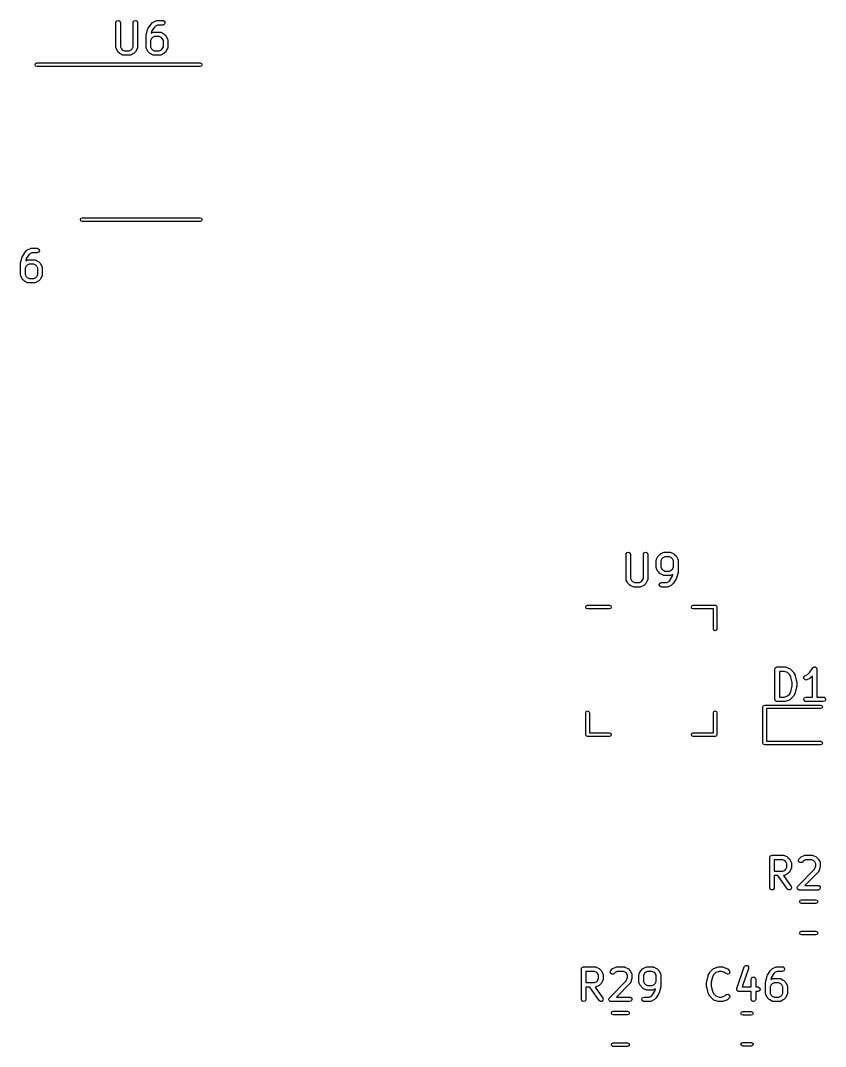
# Model space of a CAD drawing. Extents: x 0.04 to 5.31, y -2.52 to 1.87.
# Drawn here: x 3.236 to 4.285, y -1.465 to -0.129 of the extents above; entities that cross this region are included whole.
import ezdxf

# ---------------------------------------------------------------- set-up
doc = ezdxf.new("R2010")
doc.units = 0
doc.header["$MEASUREMENT"] = 0
doc.layers.add('BLACK', color=7, linetype='CONTINUOUS')

msp = doc.modelspace()

# ---------------------------------------------------------------- linework, layer by layer
at = {"layer": 'BLACK', "linetype": 'CONTINUOUS'}
for p, q in [((3.36059, -0.132298), (3.36077, -0.131289)), ((3.36059, -0.164169), (3.36059, -0.132298)), ((3.36077, -0.131289), (3.36207, -0.129741)), ((3.36207, -0.129741), (3.36406, -0.129391)), ((3.36406, -0.129391), (3.36581, -0.1304)), ((3.36581, -0.1304), (3.3665, -0.132298)), ((3.3665, -0.132298), (3.3665, -0.163472)), ((3.38309, -0.132298), (3.38327, -0.131289)), ((3.38309, -0.163472), (3.38309, -0.132298)), ((3.38327, -0.131289), (3.38457, -0.129741)), ((3.38457, -0.129741), (3.38656, -0.129391)), ((3.38656, -0.129391), (3.38831, -0.1304)), ((3.38831, -0.1304), (3.389, -0.132298)), ((3.389, -0.132298), (3.389, -0.164169)), ((3.40645, -0.13396), (3.40833, -0.132085)), ((3.40833, -0.132085), (3.40905, -0.131579)), ((3.40905, -0.131579), (3.4091, -0.131532)), ((3.4091, -0.131532), (3.41285, -0.129657)), ((3.41285, -0.129657), (3.41383, -0.129365)), ((3.41383, -0.129365), (3.414, -0.129406)), ((3.414, -0.129406), (3.41417, -0.129346)), ((3.41417, -0.129346), (3.42166, -0.129346)), ((3.42166, -0.129346), (3.42267, -0.129524)), ((3.42267, -0.129524), (3.42422, -0.130822)), ((3.42457, -0.132811), (3.42356, -0.13456)), ((3.42422, -0.130822), (3.42457, -0.132811)), ((3.40005, -0.148455), (3.40193, -0.140956)), ((3.40193, -0.140956), (3.40233, -0.140051)), ((3.40233, -0.140051), (3.40234, -0.140034)), ((3.40234, -0.140034), (3.40608, -0.13441)), ((3.40608, -0.13441), (3.4064, -0.134085)), ((3.4064, -0.134085), (3.40645, -0.13396)), ((3.40753, -0.142885), (3.4068, -0.145802)), ((3.4068, -0.145802), (3.4091, -0.144656)), ((3.41084, -0.137929), (3.40753, -0.142885)), ((3.4091, -0.144656), (3.41008, -0.144363)), ((3.41008, -0.144363), (3.41025, -0.144404)), ((3.41025, -0.144404), (3.41042, -0.144344)), ((3.41042, -0.144344), (3.41792, -0.144344)), ((3.41217, -0.1366), (3.41084, -0.137929)), ((3.41486, -0.135251), (3.41217, -0.1366)), ((3.42166, -0.135251), (3.41486, -0.135251)), ((3.41792, -0.144344), (3.41893, -0.144522)), ((3.41893, -0.144522), (3.41906, -0.144635)), ((3.41906, -0.144635), (3.41924, -0.144656)), ((3.41924, -0.144656), (3.42299, -0.14653)), ((3.42356, -0.13456), (3.42166, -0.135251)), ((3.42299, -0.14653), (3.42369, -0.147056)), ((3.39996, -0.149171), (3.40007, -0.148591)), ((3.39996, -0.164169), (3.39996, -0.149171)), ((3.40007, -0.148591), (3.40005, -0.148455)), ((3.40722, -0.152795), (3.40587, -0.155493)), ((3.40587, -0.155493), (3.40587, -0.163472)), ((3.40842, -0.151598), (3.40722, -0.152795)), ((3.41111, -0.150249), (3.40842, -0.151598)), ((3.41722, -0.150249), (3.41111, -0.150249)), ((3.41992, -0.151598), (3.41722, -0.150249)), ((3.42111, -0.152795), (3.41992, -0.151598)), ((3.42246, -0.155493), (3.42111, -0.152795)), ((3.42246, -0.163472), (3.42246, -0.155493)), ((3.42369, -0.147056), (3.42375, -0.147083)), ((3.42375, -0.147083), (3.42563, -0.148958)), ((3.42563, -0.148958), (3.42613, -0.149681)), ((3.42613, -0.149681), (3.42618, -0.149726)), ((3.42618, -0.149726), (3.42806, -0.153475)), ((3.42806, -0.153475), (3.42835, -0.154458)), ((3.42835, -0.154458), (3.42831, -0.15463)), ((3.42831, -0.15463), (3.42837, -0.154796)), ((3.42837, -0.154796), (3.42837, -0.164169)), ((3.36065, -0.164335), (3.36059, -0.164169)), ((3.36061, -0.164507), (3.36065, -0.164335)), ((3.36091, -0.16549), (3.36061, -0.164507)), ((3.36278, -0.169239), (3.36091, -0.16549)), ((3.36283, -0.169284), (3.36278, -0.169239)), ((3.36333, -0.170007), (3.36283, -0.169284)), ((3.36521, -0.171882), (3.36333, -0.170007)), ((3.36527, -0.171909), (3.36521, -0.171882)), ((3.36598, -0.172435), (3.36527, -0.171909)), ((3.36973, -0.17431), (3.36598, -0.172435)), ((3.3665, -0.163472), (3.36785, -0.16617)), ((3.36785, -0.16617), (3.36905, -0.167367)), ((3.36905, -0.167367), (3.37174, -0.168716)), ((3.37174, -0.168716), (3.37785, -0.168716)), ((3.37785, -0.168716), (3.38055, -0.167367)), ((3.38362, -0.172435), (3.37987, -0.17431)), ((3.38055, -0.167367), (3.38174, -0.16617)), ((3.38174, -0.16617), (3.38309, -0.163472)), ((3.38366, -0.172388), (3.38362, -0.172435)), ((3.38438, -0.171882), (3.38366, -0.172388)), ((3.38626, -0.170007), (3.38438, -0.171882)), ((3.38628, -0.169949), (3.38626, -0.170007)), ((3.38681, -0.169239), (3.38628, -0.169949)), ((3.38869, -0.16549), (3.38681, -0.169239)), ((3.38871, -0.165315), (3.38869, -0.16549)), ((3.38882, -0.165179), (3.38871, -0.165315)), ((3.389, -0.164169), (3.38882, -0.165179)), ((3.40002, -0.164335), (3.39996, -0.164169)), ((3.39998, -0.164507), (3.40002, -0.164335)), ((3.40028, -0.16549), (3.39998, -0.164507)), ((3.40215, -0.169239), (3.40028, -0.16549)), ((3.4022, -0.169284), (3.40215, -0.169239)), ((3.4027, -0.170007), (3.4022, -0.169284)), ((3.40458, -0.171882), (3.4027, -0.170007)), ((3.40464, -0.171909), (3.40458, -0.171882)), ((3.40535, -0.172435), (3.40464, -0.171909)), ((3.4091, -0.17431), (3.40535, -0.172435)), ((3.40587, -0.163472), (3.40722, -0.16617)), ((3.40722, -0.16617), (3.40842, -0.167367)), ((3.40842, -0.167367), (3.41111, -0.168716)), ((3.41111, -0.168716), (3.41722, -0.168716)), ((3.41722, -0.168716), (3.41992, -0.167367)), ((3.42299, -0.172435), (3.41924, -0.17431)), ((3.41992, -0.167367), (3.42111, -0.16617)), ((3.42111, -0.16617), (3.42246, -0.163472)), ((3.42303, -0.172388), (3.42299, -0.172435)), ((3.42375, -0.171882), (3.42303, -0.172388)), ((3.42563, -0.170007), (3.42375, -0.171882)), ((3.42565, -0.169949), (3.42563, -0.170007)), ((3.42618, -0.169239), (3.42565, -0.169949)), ((3.42806, -0.16549), (3.42618, -0.169239)), ((3.42808, -0.165315), (3.42806, -0.16549)), ((3.42819, -0.165179), (3.42808, -0.165315)), ((3.42837, -0.164169), (3.42819, -0.165179)), ((3.25535, -0.186929), (3.25605, -0.185259)), ((3.25605, -0.188599), (3.25535, -0.186929)), ((3.25605, -0.185259), (3.25772, -0.184567)), ((3.25772, -0.184567), (3.47031, -0.184567)), ((3.3699, -0.17433), (3.36973, -0.17431)), ((3.37004, -0.174443), (3.3699, -0.17433)), ((3.37105, -0.174621), (3.37004, -0.174443)), ((3.37855, -0.174621), (3.37105, -0.174621)), ((3.37871, -0.174561), (3.37855, -0.174621)), ((3.37888, -0.174602), (3.37871, -0.174561)), ((3.37987, -0.17431), (3.37888, -0.174602)), ((3.40927, -0.17433), (3.4091, -0.17431)), ((3.40941, -0.174443), (3.40927, -0.17433)), ((3.41042, -0.174621), (3.40941, -0.174443)), ((3.41792, -0.174621), (3.41042, -0.174621)), ((3.41808, -0.174561), (3.41792, -0.174621)), ((3.41825, -0.174602), (3.41808, -0.174561)), ((3.41924, -0.17431), (3.41825, -0.174602)), ((3.47031, -0.184567), (3.47199, -0.185259)), ((3.47199, -0.185259), (3.47268, -0.186929)), ((3.47268, -0.186929), (3.47199, -0.188599)), ((3.25772, -0.189291), (3.25605, -0.188599)), ((3.47031, -0.189291), (3.25772, -0.189291)), ((3.47199, -0.188599), (3.47031, -0.189291)), ((3.31441, -0.388504), (3.3151, -0.386834)), ((3.3151, -0.386834), (3.31677, -0.386142)), ((3.31677, -0.386142), (3.47031, -0.386142)), ((3.47031, -0.386142), (3.47199, -0.386834)), ((3.47199, -0.386834), (3.47268, -0.388504)), ((3.3151, -0.390174), (3.31441, -0.388504)), ((3.31677, -0.390866), (3.3151, -0.390174)), ((3.47031, -0.390866), (3.31677, -0.390866)), ((3.47199, -0.390174), (3.47031, -0.390866)), ((3.47268, -0.388504), (3.47199, -0.390174)), ((3.24557, -0.428068), (3.24932, -0.426193)), ((3.24932, -0.426193), (3.2503, -0.4259)), ((3.2503, -0.4259), (3.25047, -0.425941)), ((3.25047, -0.425941), (3.25064, -0.425881)), ((3.25064, -0.425881), (3.25814, -0.425881)), ((3.25814, -0.425881), (3.25915, -0.426059)), ((3.25915, -0.426059), (3.26069, -0.427357)), ((3.26069, -0.427357), (3.26104, -0.429347)), ((3.23652, -0.444991), (3.2384, -0.437492)), ((3.2384, -0.437492), (3.2388, -0.436586)), ((3.2388, -0.436586), (3.23881, -0.43657)), ((3.23881, -0.43657), (3.24256, -0.430946)), ((3.24256, -0.430946), (3.24287, -0.43062)), ((3.24287, -0.43062), (3.24293, -0.430496)), ((3.24293, -0.430496), (3.2448, -0.428621)), ((3.244, -0.43942), (3.24327, -0.442337)), ((3.24731, -0.434465), (3.244, -0.43942)), ((3.2448, -0.428621), (3.24552, -0.428115)), ((3.24552, -0.428115), (3.24557, -0.428068)), ((3.24557, -0.441191), (3.24655, -0.440899)), ((3.24655, -0.440899), (3.24672, -0.44094)), ((3.24672, -0.44094), (3.24689, -0.440879)), ((3.24689, -0.440879), (3.25439, -0.440879)), ((3.24864, -0.433135), (3.24731, -0.434465)), ((3.25133, -0.431787), (3.24864, -0.433135)), ((3.25814, -0.431787), (3.25133, -0.431787)), ((3.25439, -0.440879), (3.2554, -0.441057)), ((3.26003, -0.431096), (3.25814, -0.431787)), ((3.26104, -0.429347), (3.26003, -0.431096)), ((3.23644, -0.445707), (3.23654, -0.445126)), ((3.23644, -0.460705), (3.23644, -0.445707)), ((3.23654, -0.445126), (3.23652, -0.444991)), ((3.24369, -0.449331), (3.24234, -0.452028)), ((3.24234, -0.452028), (3.24234, -0.460008)), ((3.24327, -0.442337), (3.24557, -0.441191)), ((3.24489, -0.448134), (3.24369, -0.449331)), ((3.24758, -0.446785), (3.24489, -0.448134)), ((3.25369, -0.446785), (3.24758, -0.446785)), ((3.25639, -0.448134), (3.25369, -0.446785)), ((3.2554, -0.441057), (3.25553, -0.441171)), ((3.25553, -0.441171), (3.25571, -0.441191)), ((3.25571, -0.441191), (3.25946, -0.443066)), ((3.25758, -0.449331), (3.25639, -0.448134)), ((3.25893, -0.452028), (3.25758, -0.449331)), ((3.25893, -0.460008), (3.25893, -0.452028)), ((3.25946, -0.443066), (3.26017, -0.443592)), ((3.26017, -0.443592), (3.26022, -0.443619)), ((3.26022, -0.443619), (3.2621, -0.445494)), ((3.2621, -0.445494), (3.26261, -0.446217)), ((3.26261, -0.446217), (3.26265, -0.446261)), ((3.26265, -0.446261), (3.26453, -0.450011)), ((3.26453, -0.450011), (3.26482, -0.450993)), ((3.26482, -0.450993), (3.26478, -0.451165)), ((3.26478, -0.451165), (3.26484, -0.451331)), ((3.26484, -0.451331), (3.26484, -0.460705)), ((3.2365, -0.460871), (3.23644, -0.460705)), ((3.23646, -0.461042), (3.2365, -0.460871)), ((3.23675, -0.462025), (3.23646, -0.461042)), ((3.23862, -0.465775), (3.23675, -0.462025)), ((3.23867, -0.465819), (3.23862, -0.465775)), ((3.23918, -0.466542), (3.23867, -0.465819)), ((3.24105, -0.468417), (3.23918, -0.466542)), ((3.24234, -0.460008), (3.24369, -0.462705)), ((3.24369, -0.462705), (3.24489, -0.463902)), ((3.24489, -0.463902), (3.24758, -0.465251)), ((3.24758, -0.465251), (3.25369, -0.465251)), ((3.25369, -0.465251), (3.25639, -0.463902)), ((3.25639, -0.463902), (3.25758, -0.462705)), ((3.25758, -0.462705), (3.25893, -0.460008)), ((3.2621, -0.466542), (3.26022, -0.468417)), ((3.26213, -0.466484), (3.2621, -0.466542)), ((3.26265, -0.465775), (3.26213, -0.466484)), ((3.26453, -0.462025), (3.26265, -0.465775)), ((3.26455, -0.46185), (3.26453, -0.462025)), ((3.26466, -0.461715), (3.26455, -0.46185)), ((3.26484, -0.460705), (3.26466, -0.461715)), ((3.24111, -0.468444), (3.24105, -0.468417)), ((3.24182, -0.46897), (3.24111, -0.468444)), ((3.24557, -0.470845), (3.24182, -0.46897)), ((3.24574, -0.470865), (3.24557, -0.470845)), ((3.24588, -0.470979), (3.24574, -0.470865)), ((3.24689, -0.471157), (3.24588, -0.470979)), ((3.25439, -0.471157), (3.24689, -0.471157)), ((3.25455, -0.471096), (3.25439, -0.471157)), ((3.25472, -0.471137), (3.25455, -0.471096)), ((3.25571, -0.470845), (3.25472, -0.471137)), ((3.25946, -0.46897), (3.25571, -0.470845)), ((3.2595, -0.468923), (3.25946, -0.46897)), ((3.26022, -0.468417), (3.2595, -0.468923)), ((4.02516, -0.824818), (4.02534, -0.823808)), ((4.02516, -0.856689), (4.02516, -0.824818)), ((4.02534, -0.823808), (4.02664, -0.822261)), ((4.02664, -0.822261), (4.02863, -0.82191)), ((4.02863, -0.82191), (4.03038, -0.82292)), ((4.03038, -0.82292), (4.03107, -0.824818)), ((4.03107, -0.824818), (4.03107, -0.855992)), ((4.04766, -0.824818), (4.04784, -0.823808)), ((4.04766, -0.855992), (4.04766, -0.824818)), ((4.04784, -0.823808), (4.04913, -0.822261)), ((4.04913, -0.822261), (4.05112, -0.82191)), ((4.05112, -0.82191), (4.05287, -0.82292)), ((4.05287, -0.82292), (4.05356, -0.824818)), ((4.05356, -0.824818), (4.05356, -0.856689)), ((4.06484, -0.830997), (4.06672, -0.827247)), ((4.06672, -0.827247), (4.06724, -0.826538)), ((4.06724, -0.826538), (4.06727, -0.82648)), ((4.06727, -0.82648), (4.06915, -0.824605)), ((4.06915, -0.824605), (4.06987, -0.824099)), ((4.06987, -0.824099), (4.06991, -0.824052)), ((4.06991, -0.824052), (4.07366, -0.822177)), ((4.07568, -0.827771), (4.07298, -0.82912)), ((4.07366, -0.822177), (4.07465, -0.821885)), ((4.07465, -0.821885), (4.07482, -0.821926)), ((4.07482, -0.821926), (4.07498, -0.821865)), ((4.07498, -0.821865), (4.08248, -0.821865)), ((4.08179, -0.827771), (4.07568, -0.827771)), ((4.08448, -0.82912), (4.08179, -0.827771)), ((4.08248, -0.821865), (4.08349, -0.822043)), ((4.08349, -0.822043), (4.08363, -0.822157)), ((4.08363, -0.822157), (4.0838, -0.822177)), ((4.0838, -0.822177), (4.08755, -0.824052)), ((4.08755, -0.824052), (4.08826, -0.824578)), ((4.08826, -0.824578), (4.08832, -0.824605)), ((4.08832, -0.824605), (4.09019, -0.82648)), ((4.09019, -0.82648), (4.0907, -0.827203)), ((4.0907, -0.827203), (4.09075, -0.827247)), ((4.09075, -0.827247), (4.09262, -0.830997)), ((4.06453, -0.832317), (4.06471, -0.831307)), ((4.06453, -0.841691), (4.06453, -0.832317)), ((4.06459, -0.841857), (4.06453, -0.841691)), ((4.06471, -0.831307), (4.06482, -0.831172)), ((4.06482, -0.831172), (4.06484, -0.830997)), ((4.07179, -0.830317), (4.07044, -0.833014)), ((4.07044, -0.833014), (4.07044, -0.840994)), ((4.07044, -0.840994), (4.07179, -0.843691)), ((4.07298, -0.82912), (4.07179, -0.830317)), ((4.08568, -0.830317), (4.08448, -0.82912)), ((4.08703, -0.833014), (4.08568, -0.830317)), ((4.08568, -0.843691), (4.08703, -0.840994)), ((4.08703, -0.840994), (4.08703, -0.833014)), ((4.09262, -0.830997), (4.09291, -0.83198)), ((4.09291, -0.83198), (4.09287, -0.832151)), ((4.09287, -0.832151), (4.09293, -0.832317)), ((4.09293, -0.832317), (4.09293, -0.847315)), ((4.06455, -0.842029), (4.06459, -0.841857)), ((4.06484, -0.843012), (4.06455, -0.842029)), ((4.06672, -0.846761), (4.06484, -0.843012)), ((4.06676, -0.846805), (4.06672, -0.846761)), ((4.06727, -0.847528), (4.06676, -0.846805)), ((4.06915, -0.849403), (4.06727, -0.847528)), ((4.0692, -0.84943), (4.06915, -0.849403)), ((4.06991, -0.849956), (4.0692, -0.84943)), ((4.07366, -0.851831), (4.06991, -0.849956)), ((4.07179, -0.843691), (4.07298, -0.844889)), ((4.07298, -0.844889), (4.07568, -0.846237)), ((4.07384, -0.851851), (4.07366, -0.851831)), ((4.07397, -0.851965), (4.07384, -0.851851)), ((4.07498, -0.852143), (4.07397, -0.851965)), ((4.08248, -0.852143), (4.07498, -0.852143)), ((4.07568, -0.846237), (4.08179, -0.846237)), ((4.08179, -0.846237), (4.08448, -0.844889)), ((4.08206, -0.858558), (4.08537, -0.853602)), ((4.08265, -0.852082), (4.08248, -0.852143)), ((4.08282, -0.852123), (4.08265, -0.852082)), ((4.0838, -0.851831), (4.08282, -0.852123)), ((4.0861, -0.850685), (4.0838, -0.851831)), ((4.08448, -0.844889), (4.08568, -0.843691)), ((4.08537, -0.853602), (4.0861, -0.850685)), ((4.09285, -0.848031), (4.09097, -0.855531)), ((4.09293, -0.847315), (4.09283, -0.847896)), ((4.09283, -0.847896), (4.09285, -0.848031)), ((4.02522, -0.856855), (4.02516, -0.856689)), ((4.02518, -0.857027), (4.02522, -0.856855)), ((4.02547, -0.85801), (4.02518, -0.857027)), ((4.02735, -0.861759), (4.02547, -0.85801)), ((4.02739, -0.861804), (4.02735, -0.861759)), ((4.0279, -0.862527), (4.02739, -0.861804)), ((4.02978, -0.864401), (4.0279, -0.862527)), ((4.02983, -0.864429), (4.02978, -0.864401)), ((4.03054, -0.864954), (4.02983, -0.864429)), ((4.03429, -0.866829), (4.03054, -0.864954)), ((4.03107, -0.855992), (4.03242, -0.85869)), ((4.03242, -0.85869), (4.03361, -0.859887)), ((4.03361, -0.859887), (4.03631, -0.861235)), ((4.03447, -0.866849), (4.03429, -0.866829)), ((4.0346, -0.866963), (4.03447, -0.866849)), ((4.03561, -0.867141), (4.0346, -0.866963)), ((4.04311, -0.867141), (4.03561, -0.867141)), ((4.03631, -0.861235), (4.04242, -0.861235)), ((4.04242, -0.861235), (4.04511, -0.859887)), ((4.04328, -0.867081), (4.04311, -0.867141)), ((4.04345, -0.867122), (4.04328, -0.867081)), ((4.04443, -0.866829), (4.04345, -0.867122)), ((4.04818, -0.864954), (4.04443, -0.866829)), ((4.04511, -0.859887), (4.04631, -0.85869)), ((4.04631, -0.85869), (4.04766, -0.855992)), ((4.04823, -0.864908), (4.04818, -0.864954)), ((4.04895, -0.864401), (4.04823, -0.864908)), ((4.05082, -0.862527), (4.04895, -0.864401)), ((4.05085, -0.862468), (4.05082, -0.862527)), ((4.05138, -0.861759), (4.05085, -0.862468)), ((4.05325, -0.85801), (4.05138, -0.861759)), ((4.05327, -0.857834), (4.05325, -0.85801)), ((4.05339, -0.857699), (4.05327, -0.857834)), ((4.05356, -0.856689), (4.05339, -0.857699)), ((4.06833, -0.863675), (4.06934, -0.861926)), ((4.06868, -0.865665), (4.06833, -0.863675)), ((4.07022, -0.866963), (4.06868, -0.865665)), ((4.06934, -0.861926), (4.07123, -0.861235)), ((4.07123, -0.867141), (4.07022, -0.866963)), ((4.07123, -0.861235), (4.07804, -0.861235)), ((4.07873, -0.867141), (4.07123, -0.867141)), ((4.07804, -0.861235), (4.08073, -0.859887)), ((4.0789, -0.867081), (4.07873, -0.867141)), ((4.07907, -0.867122), (4.0789, -0.867081)), ((4.08005, -0.866829), (4.07907, -0.867122)), ((4.0838, -0.864954), (4.08005, -0.866829)), ((4.08073, -0.859887), (4.08206, -0.858558)), ((4.08385, -0.864908), (4.0838, -0.864954)), ((4.08457, -0.864401), (4.08385, -0.864908)), ((4.08644, -0.862527), (4.08457, -0.864401)), ((4.0865, -0.862402), (4.08644, -0.862527)), ((4.08681, -0.862077), (4.0865, -0.862402)), ((4.09056, -0.856452), (4.08681, -0.862077)), ((4.09057, -0.856436), (4.09056, -0.856452)), ((4.09097, -0.855531), (4.09057, -0.856436)), ((3.97268, -0.893228), (3.97337, -0.891558)), ((3.97337, -0.894899), (3.97268, -0.893228)), ((3.97337, -0.891558), (3.97504, -0.890866)), ((3.97504, -0.895591), (3.97337, -0.894899)), ((3.97504, -0.890866), (4.00358, -0.890866)), ((4.00358, -0.890866), (4.00525, -0.891558)), ((4.00525, -0.894899), (4.00358, -0.895591)), ((4.00525, -0.891558), (4.00594, -0.893228)), ((4.00594, -0.893228), (4.00525, -0.894899)), ((4.11028, -0.893228), (4.11097, -0.891558)), ((4.11097, -0.894899), (4.11028, -0.893228)), ((4.11097, -0.891558), (4.11264, -0.890866)), ((4.11264, -0.895591), (4.11097, -0.894899)), ((4.11264, -0.890866), (4.14118, -0.890866)), ((4.14118, -0.890866), (4.14285, -0.891558)), ((4.14285, -0.891558), (4.14354, -0.893228)), ((4.14354, -0.893228), (4.14354, -0.921772)), ((4.00358, -0.895591), (3.97504, -0.895591)), ((4.13882, -0.895591), (4.11264, -0.895591)), ((4.13882, -0.921772), (4.13882, -0.895591)), ((4.13951, -0.923442), (4.13882, -0.921772)), ((4.14354, -0.921772), (4.14285, -0.923442)), ((4.14118, -0.924134), (4.13951, -0.923442)), ((4.14285, -0.923442), (4.14118, -0.924134)), ((4.21901, -0.974031), (4.21908, -0.973647)), ((4.21901, -1.0134), (4.21901, -0.974031)), ((4.21906, -0.973518), (4.21912, -0.973404)), ((4.21908, -0.973647), (4.21906, -0.973518)), ((4.21912, -0.973404), (4.21919, -0.973021)), ((4.21919, -0.973021), (4.21968, -0.972433)), ((4.21968, -0.972433), (4.22007, -0.971769)), ((4.22007, -0.971769), (4.22032, -0.971678)), ((4.22032, -0.971678), (4.22049, -0.971474)), ((4.22049, -0.971474), (4.22124, -0.97134)), ((4.22124, -0.97134), (4.22196, -0.971078)), ((4.22196, -0.971078), (4.23134, -0.971078)), ((4.23134, -0.971078), (4.23221, -0.971231)), ((4.23221, -0.971231), (4.23227, -0.971229)), ((4.23227, -0.971229), (4.2379, -0.973104)), ((4.2379, -0.973104), (4.2388, -0.973593)), ((4.2388, -0.973593), (4.23889, -0.973743)), ((4.23889, -0.973743), (4.23905, -0.973818)), ((4.23905, -0.973818), (4.2428, -0.977567)), ((4.26466, -0.977774), (4.26825, -0.972393)), ((4.26825, -0.972393), (4.26896, -0.971651)), ((4.26896, -0.971651), (4.26912, -0.971604)), ((4.26912, -0.971604), (4.26923, -0.971474)), ((4.26923, -0.971474), (4.27008, -0.971325)), ((4.27008, -0.971325), (4.2709, -0.971084)), ((4.2709, -0.971084), (4.27105, -0.971152)), ((4.27105, -0.971152), (4.27122, -0.971123)), ((4.27122, -0.971123), (4.27196, -0.971551)), ((4.27196, -0.971551), (4.27275, -0.971896)), ((4.27275, -0.971896), (4.27282, -0.972048)), ((4.27282, -0.972048), (4.27297, -0.972133)), ((4.27297, -0.972133), (4.27326, -0.972938)), ((4.27326, -0.972938), (4.27364, -0.973706)), ((4.27364, -0.973706), (4.2736, -0.973871)), ((4.2736, -0.973871), (4.27366, -0.974031)), ((4.27366, -0.974031), (4.27366, -1.01045)), ((4.22492, -0.976983), (4.22492, -1.01045)), ((4.23086, -0.976983), (4.22492, -0.976983)), ((4.23537, -0.978486), (4.23086, -0.976983)), ((4.23829, -0.981404), (4.23537, -0.978486)), ((4.2398, -0.984435), (4.23829, -0.981404)), ((4.24151, -0.991267), (4.2398, -0.984435)), ((4.2428, -0.977567), (4.24331, -0.97829)), ((4.24331, -0.97829), (4.24335, -0.978335)), ((4.24335, -0.978335), (4.24523, -0.982084)), ((4.24523, -0.982084), (4.24537, -0.982573)), ((4.24537, -0.982573), (4.24545, -0.982688)), ((4.24545, -0.982688), (4.24733, -0.990187)), ((4.25663, -0.986121), (4.25675, -0.984105)), ((4.25783, -0.987743), (4.25663, -0.986121)), ((4.25675, -0.984105), (4.25814, -0.982638)), ((4.2598, -0.988213), (4.25783, -0.987743)), ((4.25814, -0.982638), (4.26146, -0.980978)), ((4.26078, -0.98792), (4.2598, -0.988213)), ((4.26453, -0.986046), (4.26078, -0.98792)), ((4.26146, -0.980978), (4.26466, -0.977774)), ((4.26457, -0.985999), (4.26453, -0.986046)), ((4.2653, -0.985492), (4.26457, -0.985999)), ((4.26776, -0.983034), (4.2653, -0.985492)), ((4.26776, -1.01045), (4.26776, -0.983034)), ((4.2398, -1.003), (4.24151, -0.996164)), ((4.24151, -0.996164), (4.24151, -0.991267)), ((4.24733, -0.997244), (4.24545, -1.00474)), ((4.24741, -0.996528), (4.24731, -0.997108)), ((4.24731, -0.997108), (4.24733, -0.997244)), ((4.24733, -0.990187), (4.24737, -0.990775)), ((4.24737, -0.990775), (4.24741, -0.990904)), ((4.24741, -0.990904), (4.24741, -0.996528)), ((4.21927, -1.01412), (4.21901, -1.0134)), ((4.21941, -1.01488), (4.21927, -1.01412)), ((4.21961, -1.01505), (4.21941, -1.01488)), ((4.2197, -1.0153), (4.21961, -1.01505)), ((4.22037, -1.01568), (4.2197, -1.0153)), ((4.22492, -1.01045), (4.23086, -1.01045)), ((4.23086, -1.01045), (4.23537, -1.00895)), ((4.2379, -1.01433), (4.23227, -1.0162)), ((4.23537, -1.00895), (4.23829, -1.00603)), ((4.23803, -1.01422), (4.2379, -1.01433)), ((4.23821, -1.0142), (4.23803, -1.01422)), ((4.23905, -1.01361), (4.23821, -1.0142)), ((4.23829, -1.00603), (4.2398, -1.003)), ((4.2428, -1.00986), (4.23905, -1.01361)), ((4.24283, -1.00981), (4.2428, -1.00986)), ((4.24335, -1.0091), (4.24283, -1.00981)), ((4.24523, -1.00535), (4.24335, -1.0091)), ((4.24524, -1.00521), (4.24523, -1.00535)), ((4.24545, -1.00474), (4.24524, -1.00521)), ((4.25655, -1.01289), (4.25756, -1.01114)), ((4.2569, -1.01488), (4.25655, -1.01289)), ((4.25845, -1.01618), (4.2569, -1.01488)), ((4.25756, -1.01114), (4.25946, -1.01045)), ((4.25946, -1.01045), (4.26776, -1.01045)), ((4.27366, -1.01045), (4.28196, -1.01045)), ((4.28196, -1.01045), (4.28297, -1.01063)), ((4.28297, -1.01063), (4.28451, -1.01192)), ((4.28487, -1.01391), (4.28386, -1.01566)), ((4.28451, -1.01192), (4.28487, -1.01391)), ((3.97337, -1.02916), (3.97504, -1.02846)), ((3.97504, -1.02846), (3.97671, -1.02916)), ((4.13951, -1.02916), (4.14118, -1.02846)), ((4.14118, -1.02846), (4.14285, -1.02916)), ((4.20339, -1.02315), (4.20408, -1.02148)), ((4.20339, -1.07039), (4.20339, -1.02315)), ((4.20408, -1.02148), (4.20575, -1.02079)), ((4.20575, -1.02079), (4.27858, -1.02079)), ((4.27858, -1.02551), (4.20811, -1.02551)), ((4.20811, -1.02551), (4.20811, -1.06803)), ((4.22095, -1.01618), (4.22037, -1.01568)), ((4.22134, -1.01624), (4.22095, -1.01618)), ((4.22145, -1.01631), (4.22134, -1.01624)), ((4.22158, -1.01629), (4.22145, -1.01631)), ((4.22196, -1.01635), (4.22158, -1.01629)), ((4.23134, -1.01635), (4.22196, -1.01635)), ((4.2314, -1.01633), (4.23134, -1.01635)), ((4.23227, -1.0162), (4.2314, -1.01633)), ((4.25946, -1.01635), (4.25845, -1.01618)), ((4.28196, -1.01635), (4.25946, -1.01635)), ((4.27858, -1.02079), (4.28025, -1.02148)), ((4.28025, -1.02482), (4.27858, -1.02551)), ((4.28025, -1.02148), (4.28094, -1.02315)), ((4.28094, -1.02315), (4.28025, -1.02482)), ((4.28386, -1.01566), (4.28196, -1.01635)), ((3.97268, -1.03083), (3.97337, -1.02916)), ((3.97268, -1.05937), (3.97268, -1.03083)), ((3.97671, -1.02916), (3.9774, -1.03083)), ((3.9774, -1.03083), (3.9774, -1.05701)), ((4.13882, -1.03083), (4.13951, -1.02916)), ((4.13882, -1.05701), (4.13882, -1.03083)), ((4.14285, -1.02916), (4.14354, -1.03083)), ((4.14354, -1.03083), (4.14354, -1.05937)), ((3.97337, -1.06104), (3.97268, -1.05937)), ((3.97504, -1.06173), (3.97337, -1.06104)), ((4.00358, -1.06173), (3.97504, -1.06173)), ((3.9774, -1.05701), (4.00358, -1.05701)), ((4.00358, -1.05701), (4.00525, -1.0577)), ((4.00525, -1.06104), (4.00358, -1.06173)), ((4.00525, -1.0577), (4.00594, -1.05937)), ((4.00594, -1.05937), (4.00525, -1.06104)), ((4.11028, -1.05937), (4.11097, -1.0577)), ((4.11097, -1.06104), (4.11028, -1.05937)), ((4.11097, -1.0577), (4.11264, -1.05701)), ((4.11264, -1.06173), (4.11097, -1.06104)), ((4.11264, -1.05701), (4.13882, -1.05701)), ((4.14118, -1.06173), (4.11264, -1.06173)), ((4.14285, -1.06104), (4.14118, -1.06173)), ((4.14354, -1.05937), (4.14285, -1.06104)), ((4.20811, -1.06803), (4.27858, -1.06803)), ((4.27858, -1.06803), (4.28025, -1.06872)), ((4.28025, -1.06872), (4.28094, -1.07039)), ((4.20408, -1.07206), (4.20339, -1.07039)), ((4.20575, -1.07276), (4.20408, -1.07206)), ((4.27858, -1.07276), (4.20575, -1.07276)), ((4.28025, -1.07206), (4.27858, -1.07276)), ((4.28094, -1.07039), (4.28025, -1.07206)), ((4.21223, -1.21939), (4.2123, -1.219)), ((4.21223, -1.25876), (4.21223, -1.21939)), ((4.21228, -1.21887), (4.21234, -1.21876)), ((4.2123, -1.219), (4.21228, -1.21887)), ((4.21234, -1.21876), (4.21241, -1.21838)), ((4.21241, -1.21838), (4.2129, -1.21779)), ((4.2129, -1.21779), (4.21329, -1.21712)), ((4.21329, -1.21712), (4.21354, -1.21703)), ((4.21354, -1.21703), (4.21371, -1.21683)), ((4.21371, -1.21683), (4.21446, -1.21669)), ((4.21446, -1.21669), (4.21519, -1.21643)), ((4.21519, -1.21643), (4.23018, -1.21643)), ((4.21814, -1.22234), (4.21814, -1.23705)), ((4.22949, -1.22234), (4.21814, -1.22234)), ((4.23218, -1.22369), (4.22949, -1.22234)), ((4.23018, -1.21643), (4.23119, -1.21661)), ((4.23119, -1.21661), (4.23133, -1.21672)), ((4.23133, -1.21672), (4.2315, -1.21674)), ((4.2315, -1.21674), (4.23525, -1.21862)), ((4.23338, -1.22488), (4.23218, -1.22369)), ((4.23473, -1.22758), (4.23338, -1.22488)), ((4.23473, -1.23181), (4.23473, -1.22758)), ((4.23525, -1.21862), (4.23596, -1.21914)), ((4.23596, -1.21914), (4.23602, -1.21917)), ((4.23602, -1.21917), (4.2379, -1.22105)), ((4.2379, -1.22105), (4.2384, -1.22177)), ((4.2384, -1.22177), (4.23845, -1.22181)), ((4.23845, -1.22181), (4.24032, -1.22556)), ((4.24032, -1.22556), (4.24062, -1.22655)), ((4.24062, -1.22655), (4.24058, -1.22672)), ((4.24058, -1.22672), (4.24064, -1.22688)), ((4.24064, -1.22688), (4.24064, -1.23251)), ((4.24974, -1.22288), (4.25059, -1.22105)), ((4.25026, -1.22483), (4.24974, -1.22288)), ((4.25192, -1.22599), (4.25026, -1.22483)), ((4.25059, -1.22105), (4.25247, -1.21917)), ((4.25393, -1.22581), (4.25192, -1.22599)), ((4.25247, -1.21917), (4.25319, -1.21867)), ((4.25319, -1.21867), (4.25324, -1.21862)), ((4.25324, -1.21862), (4.25698, -1.21674)), ((4.25477, -1.22522), (4.25393, -1.22581)), ((4.2563, -1.22369), (4.25477, -1.22522)), ((4.259, -1.22234), (4.2563, -1.22369)), ((4.25698, -1.21674), (4.25797, -1.21645)), ((4.25797, -1.21645), (4.25814, -1.21649)), ((4.25814, -1.21649), (4.25831, -1.21643)), ((4.25831, -1.21643), (4.26768, -1.21643)), ((4.26698, -1.22234), (4.259, -1.22234)), ((4.26968, -1.22369), (4.26698, -1.22234)), ((4.26768, -1.21643), (4.26869, -1.21661)), ((4.26869, -1.21661), (4.26882, -1.21672)), ((4.26882, -1.21672), (4.269, -1.21674)), ((4.269, -1.21674), (4.27275, -1.21862)), ((4.27088, -1.22488), (4.26968, -1.22369)), ((4.27223, -1.22758), (4.27088, -1.22488)), ((4.27223, -1.23015), (4.27223, -1.22758)), ((4.27275, -1.21862), (4.27346, -1.21914)), ((4.27346, -1.21914), (4.27352, -1.21917)), ((4.27352, -1.21917), (4.27539, -1.22105)), ((4.27539, -1.22105), (4.2759, -1.22177)), ((4.2759, -1.22177), (4.27594, -1.22181)), ((4.27594, -1.22181), (4.27782, -1.22556)), ((4.27782, -1.22556), (4.27811, -1.22655)), ((4.27811, -1.22655), (4.27807, -1.22672)), ((4.27807, -1.22672), (4.27813, -1.22688)), ((4.27813, -1.22688), (4.27813, -1.23063)), ((4.21814, -1.23705), (4.22949, -1.23705)), ((4.22949, -1.23705), (4.23218, -1.23571)), ((4.23525, -1.24077), (4.2315, -1.24265)), ((4.23218, -1.23571), (4.23338, -1.23451)), ((4.23338, -1.23451), (4.23473, -1.23181)), ((4.2353, -1.24073), (4.23525, -1.24077)), ((4.23602, -1.24022), (4.2353, -1.24073)), ((4.2379, -1.23835), (4.23602, -1.24022)), ((4.23792, -1.23829), (4.2379, -1.23835)), ((4.23845, -1.23758), (4.23792, -1.23829)), ((4.24032, -1.23383), (4.23845, -1.23758)), ((4.24034, -1.23365), (4.24032, -1.23383)), ((4.24046, -1.23352), (4.24034, -1.23365)), ((4.24064, -1.23251), (4.24046, -1.23352)), ((4.24872, -1.25667), (4.27072, -1.23466)), ((4.27539, -1.23835), (4.25793, -1.2558)), ((4.27072, -1.23466), (4.27223, -1.23015)), ((4.27547, -1.23819), (4.27539, -1.23835)), ((4.27562, -1.23809), (4.27547, -1.23819)), ((4.2761, -1.23719), (4.27562, -1.23809)), ((4.27798, -1.23157), (4.2761, -1.23719)), ((4.27813, -1.23063), (4.27798, -1.2315)), ((4.27798, -1.2315), (4.27798, -1.23157)), ((4.22302, -1.24296), (4.21814, -1.24296)), ((4.21814, -1.24296), (4.21814, -1.25876)), ((4.23526, -1.26045), (4.22302, -1.24296)), ((4.23035, -1.2429), (4.23022, -1.24295)), ((4.23022, -1.24295), (4.2401, -1.25706)), ((4.23052, -1.24294), (4.23035, -1.2429)), ((4.2315, -1.24265), (4.23052, -1.24294)), ((4.25793, -1.2558), (4.27518, -1.2558)), ((4.27518, -1.2558), (4.27619, -1.25598)), ((4.21292, -1.26065), (4.21223, -1.25876)), ((4.21467, -1.26166), (4.21292, -1.26065)), ((4.21666, -1.26131), (4.21467, -1.26166)), ((4.21796, -1.25977), (4.21666, -1.26131)), ((4.21814, -1.25876), (4.21796, -1.25977)), ((4.23692, -1.26161), (4.23526, -1.26045)), ((4.23893, -1.26143), (4.23692, -1.26161)), ((4.24036, -1.26), (4.23893, -1.26143)), ((4.2401, -1.25706), (4.24053, -1.25799)), ((4.24053, -1.25799), (4.24036, -1.26)), ((4.24786, -1.2585), (4.24792, -1.25838)), ((4.24809, -1.25936), (4.24786, -1.2585)), ((4.2479, -1.25824), (4.24834, -1.25747)), ((4.24792, -1.25838), (4.2479, -1.25824)), ((4.24825, -1.26023), (4.24809, -1.25936)), ((4.24835, -1.26032), (4.24825, -1.26023)), ((4.24834, -1.25747), (4.24872, -1.25667)), ((4.24839, -1.26045), (4.24835, -1.26032)), ((4.24912, -1.26096), (4.24839, -1.26045)), ((4.2498, -1.26153), (4.24912, -1.26096)), ((4.24998, -1.26156), (4.2498, -1.26153)), ((4.25004, -1.26161), (4.24998, -1.26156)), ((4.25017, -1.2616), (4.25004, -1.26161)), ((4.25081, -1.26171), (4.25017, -1.2616)), ((4.27518, -1.26171), (4.25081, -1.26171)), ((4.27708, -1.26102), (4.27518, -1.26171)), ((4.27619, -1.25598), (4.27774, -1.25728)), ((4.27809, -1.25927), (4.27708, -1.26102)), ((4.27774, -1.25728), (4.27809, -1.25927)), ((4.25129, -1.27667), (4.25198, -1.275)), ((4.25198, -1.27834), (4.25129, -1.27667)), ((4.25198, -1.275), (4.25365, -1.27431)), ((4.25365, -1.27904), (4.25198, -1.27834)), ((4.25365, -1.27431), (4.27233, -1.27431)), ((4.27233, -1.27904), (4.25365, -1.27904)), ((4.27233, -1.27431), (4.274, -1.275)), ((4.274, -1.27834), (4.27233, -1.27904)), ((4.274, -1.275), (4.2747, -1.27667)), ((4.2747, -1.27667), (4.274, -1.27834)), ((4.25129, -1.31781), (4.25198, -1.31614)), ((4.25198, -1.31949), (4.25129, -1.31781)), ((4.25198, -1.31614), (4.25365, -1.31545)), ((4.25365, -1.32018), (4.25198, -1.31949)), ((4.25365, -1.31545), (4.27233, -1.31545)), ((4.27233, -1.32018), (4.25365, -1.32018)), ((4.27233, -1.31545), (4.274, -1.31614)), ((4.274, -1.31949), (4.27233, -1.32018)), ((4.274, -1.31614), (4.2747, -1.31781)), ((4.2747, -1.31781), (4.274, -1.31949)), ((3.96763, -1.36306), (3.96801, -1.3624)), ((3.96801, -1.3624), (3.96826, -1.36231)), ((3.96826, -1.36231), (3.96843, -1.3621)), ((3.96843, -1.3621), (3.96919, -1.36197)), ((3.96919, -1.36197), (3.96991, -1.36171)), ((3.96991, -1.36171), (3.98491, -1.36171)), ((3.98491, -1.36171), (3.98592, -1.36189)), ((3.98592, -1.36189), (3.98605, -1.362)), ((3.98605, -1.362), (3.98623, -1.36202)), ((3.98623, -1.36202), (3.98998, -1.36389)), ((4.00796, -1.36389), (4.01171, -1.36202)), ((4.01171, -1.36202), (4.01269, -1.36173)), ((4.01269, -1.36173), (4.01286, -1.36177)), ((4.01286, -1.36177), (4.01303, -1.36171)), ((4.01303, -1.36171), (4.0224, -1.36171)), ((4.0224, -1.36171), (4.02341, -1.36189)), ((4.02341, -1.36189), (4.02355, -1.362)), ((4.02355, -1.362), (4.02372, -1.36202)), ((4.02372, -1.36202), (4.02747, -1.36389)), ((4.04733, -1.36389), (4.05108, -1.36202)), ((4.05108, -1.36202), (4.05206, -1.36173)), ((4.05206, -1.36173), (4.05223, -1.36177)), ((4.05223, -1.36177), (4.0524, -1.36171)), ((4.0524, -1.36171), (4.0599, -1.36171)), ((4.0599, -1.36171), (4.06091, -1.36189)), ((4.06091, -1.36189), (4.06104, -1.362)), ((4.06104, -1.362), (4.06122, -1.36202)), ((4.06122, -1.36202), (4.06497, -1.36389)), ((4.13956, -1.36373), (4.14519, -1.36186)), ((4.14519, -1.36186), (4.14606, -1.36173)), ((4.14606, -1.36173), (4.14612, -1.36171)), ((4.14612, -1.36171), (4.14987, -1.36171)), ((4.14987, -1.36171), (4.15074, -1.36186)), ((4.15074, -1.36186), (4.1508, -1.36186)), ((4.1508, -1.36186), (4.15643, -1.36373)), ((4.16956, -1.38997), (4.17894, -1.36185)), ((4.17894, -1.36185), (4.17943, -1.36095)), ((4.17943, -1.36095), (4.18115, -1.35989)), ((4.18115, -1.35989), (4.18315, -1.36019)), ((4.18315, -1.36019), (4.18449, -1.3617)), ((4.18449, -1.3617), (4.18454, -1.36372)), ((4.21604, -1.36389), (4.21979, -1.36202)), ((4.21979, -1.36202), (4.22077, -1.36173)), ((4.22077, -1.36173), (4.22094, -1.36177)), ((4.22094, -1.36177), (4.22111, -1.36171)), ((4.22111, -1.36171), (4.22861, -1.36171)), ((4.22861, -1.36171), (4.22962, -1.36189)), ((4.22962, -1.36189), (4.23117, -1.36318)), ((3.96696, -1.36466), (3.96702, -1.36428)), ((3.96696, -1.40403), (3.96696, -1.36466)), ((3.967, -1.36415), (3.96707, -1.36403)), ((3.96702, -1.36428), (3.967, -1.36415)), ((3.96707, -1.36403), (3.96714, -1.36365)), ((3.96714, -1.36365), (3.96763, -1.36306)), ((3.97286, -1.36761), (3.97286, -1.38233)), ((3.98421, -1.36761), (3.97286, -1.36761)), ((3.98691, -1.36896), (3.98421, -1.36761)), ((3.98811, -1.37016), (3.98691, -1.36896)), ((3.98945, -1.37286), (3.98811, -1.37016)), ((3.98945, -1.37709), (3.98945, -1.37286)), ((3.98998, -1.36389), (3.99069, -1.36442)), ((3.99069, -1.36442), (3.99075, -1.36445)), ((3.99075, -1.36445), (3.99262, -1.36632)), ((3.99262, -1.36632), (3.99313, -1.36705)), ((3.99313, -1.36705), (3.99317, -1.36709)), ((3.99317, -1.36709), (3.99505, -1.37084)), ((3.99505, -1.37084), (3.99534, -1.37182)), ((3.99534, -1.37182), (3.9953, -1.37199)), ((3.9953, -1.37199), (3.99536, -1.37216)), ((3.99536, -1.37216), (3.99536, -1.37778)), ((4.00446, -1.36815), (4.00532, -1.36632)), ((4.00499, -1.3701), (4.00446, -1.36815)), ((4.00664, -1.37126), (4.00499, -1.3701)), ((4.00532, -1.36632), (4.00719, -1.36445)), ((4.00865, -1.37109), (4.00664, -1.37126)), ((4.00719, -1.36445), (4.00792, -1.36394)), ((4.00792, -1.36394), (4.00796, -1.36389)), ((4.00949, -1.3705), (4.00865, -1.37109)), ((4.01103, -1.36896), (4.00949, -1.3705)), ((4.01373, -1.36761), (4.01103, -1.36896)), ((4.02171, -1.36761), (4.01373, -1.36761)), ((4.0244, -1.36896), (4.02171, -1.36761)), ((4.0256, -1.37016), (4.0244, -1.36896)), ((4.02545, -1.37994), (4.02695, -1.37543)), ((4.02695, -1.37286), (4.0256, -1.37016)), ((4.02695, -1.37543), (4.02695, -1.37286)), ((4.02747, -1.36389), (4.02818, -1.36442)), ((4.02818, -1.36442), (4.02824, -1.36445)), ((4.02824, -1.36445), (4.03012, -1.36632)), ((4.03012, -1.36632), (4.03062, -1.36705)), ((4.03062, -1.36705), (4.03067, -1.36709)), ((4.03067, -1.36709), (4.03254, -1.37084)), ((4.03254, -1.37084), (4.03284, -1.37182)), ((4.03286, -1.37591), (4.0327, -1.37678)), ((4.03284, -1.37182), (4.03279, -1.37199)), ((4.03279, -1.37199), (4.03286, -1.37216)), ((4.03286, -1.37216), (4.03286, -1.37591)), ((4.04195, -1.37216), (4.04213, -1.37115)), ((4.04195, -1.38153), (4.04195, -1.37216)), ((4.04213, -1.37115), (4.04224, -1.37101)), ((4.04224, -1.37101), (4.04226, -1.37084)), ((4.04226, -1.37084), (4.04413, -1.36709)), ((4.04413, -1.36709), (4.04466, -1.36638)), ((4.04466, -1.36638), (4.04469, -1.36632)), ((4.04469, -1.36632), (4.04656, -1.36445)), ((4.04656, -1.36445), (4.04729, -1.36394)), ((4.04729, -1.36394), (4.04733, -1.36389)), ((4.0492, -1.37016), (4.04785, -1.37286)), ((4.04785, -1.37286), (4.04785, -1.38084)), ((4.0504, -1.36896), (4.0492, -1.37016)), ((4.0531, -1.36761), (4.0504, -1.36896)), ((4.0592, -1.36761), (4.0531, -1.36761)), ((4.0619, -1.36896), (4.0592, -1.36761)), ((4.0631, -1.37016), (4.0619, -1.36896)), ((4.06445, -1.37286), (4.0631, -1.37016)), ((4.06445, -1.38084), (4.06445, -1.37286)), ((4.06497, -1.36389), (4.06568, -1.36442)), ((4.06568, -1.36442), (4.06574, -1.36445)), ((4.06574, -1.36445), (4.06761, -1.36632)), ((4.06761, -1.36632), (4.06812, -1.36705)), ((4.06812, -1.36705), (4.06816, -1.36709)), ((4.06816, -1.36709), (4.07004, -1.37084)), ((4.07004, -1.37084), (4.07033, -1.37182)), ((4.07033, -1.37182), (4.07029, -1.37199)), ((4.07029, -1.37199), (4.07035, -1.37216)), ((4.07035, -1.37216), (4.07035, -1.38716)), ((4.13013, -1.38082), (4.13201, -1.37332)), ((4.13201, -1.37332), (4.13221, -1.37285)), ((4.13221, -1.37285), (4.13223, -1.37271)), ((4.13223, -1.37271), (4.1341, -1.36896)), ((4.1341, -1.36896), (4.13463, -1.36826)), ((4.13463, -1.36826), (4.13466, -1.3682)), ((4.13466, -1.3682), (4.13841, -1.36445)), ((4.13766, -1.37507), (4.13595, -1.3819)), ((4.13917, -1.37203), (4.13766, -1.37507)), ((4.13841, -1.36445), (4.13925, -1.36386)), ((4.14209, -1.36912), (4.13917, -1.37203)), ((4.13925, -1.36386), (4.13942, -1.36384)), ((4.13942, -1.36384), (4.13956, -1.36373)), ((4.1466, -1.36761), (4.14209, -1.36912)), ((4.14939, -1.36761), (4.1466, -1.36761)), ((4.1539, -1.36912), (4.14939, -1.36761)), ((4.15528, -1.3705), (4.1539, -1.36912)), ((4.15711, -1.37135), (4.15528, -1.3705)), ((4.15643, -1.36373), (4.15733, -1.36422)), ((4.15906, -1.37083), (4.15711, -1.37135)), ((4.15733, -1.36422), (4.15742, -1.36437)), ((4.15742, -1.36437), (4.15758, -1.36445)), ((4.15758, -1.36445), (4.15946, -1.36632)), ((4.16022, -1.36917), (4.15906, -1.37083)), ((4.15946, -1.36632), (4.16004, -1.36716)), ((4.16004, -1.36716), (4.16022, -1.36917)), ((4.18454, -1.36372), (4.17646, -1.38795)), ((4.18834, -1.37677), (4.18964, -1.37523)), ((4.18964, -1.37523), (4.19163, -1.37488)), ((4.19163, -1.37488), (4.19338, -1.37589)), ((4.19338, -1.37589), (4.19407, -1.37778)), ((4.207, -1.38082), (4.20887, -1.37332)), ((4.20887, -1.37332), (4.20928, -1.37241)), ((4.20928, -1.3724), (4.21303, -1.36677)), ((4.20928, -1.37241), (4.20928, -1.3724)), ((4.21303, -1.36677), (4.21334, -1.36645)), ((4.21334, -1.36645), (4.2134, -1.36632)), ((4.2134, -1.36632), (4.21527, -1.36445)), ((4.21448, -1.37525), (4.21375, -1.37816)), ((4.21778, -1.37029), (4.21448, -1.37525)), ((4.21527, -1.36445), (4.216, -1.36394)), ((4.216, -1.36394), (4.21604, -1.36389)), ((4.21911, -1.36896), (4.21778, -1.37029)), ((4.22181, -1.36761), (4.21911, -1.36896)), ((4.22861, -1.36761), (4.22181, -1.36761)), ((4.23051, -1.36692), (4.22861, -1.36761)), ((4.23152, -1.36517), (4.23051, -1.36692)), ((4.23117, -1.36318), (4.23152, -1.36517)), ((3.97286, -1.38233), (3.98421, -1.38233)), ((3.97775, -1.38824), (3.97286, -1.38824)), ((3.97286, -1.38824), (3.97286, -1.40403)), ((3.98999, -1.40572), (3.97775, -1.38824)), ((3.98421, -1.38233), (3.98691, -1.38098)), ((3.98507, -1.38818), (3.98495, -1.38822)), ((3.98495, -1.38822), (3.99483, -1.40234)), ((3.98525, -1.38822), (3.98507, -1.38818)), ((3.98623, -1.38792), (3.98525, -1.38822)), ((3.98998, -1.38605), (3.98623, -1.38792)), ((3.98691, -1.38098), (3.98811, -1.37978)), ((3.98811, -1.37978), (3.98945, -1.37709)), ((3.99002, -1.386), (3.98998, -1.38605)), ((3.99075, -1.3855), (3.99002, -1.386)), ((3.99262, -1.38362), (3.99075, -1.3855)), ((3.99265, -1.38356), (3.99262, -1.38362)), ((3.99317, -1.38285), (3.99265, -1.38356)), ((3.99505, -1.3791), (3.99317, -1.38285)), ((3.99507, -1.37893), (3.99505, -1.3791)), ((3.99518, -1.37879), (3.99507, -1.37893)), ((3.99536, -1.37778), (3.99518, -1.37879)), ((4.00344, -1.40194), (4.02545, -1.37994)), ((4.03012, -1.38362), (4.01266, -1.40108)), ((4.03019, -1.38346), (4.03012, -1.38362)), ((4.03034, -1.38337), (4.03019, -1.38346)), ((4.03083, -1.38247), (4.03034, -1.38337)), ((4.0327, -1.37684), (4.03083, -1.38247)), ((4.0327, -1.37678), (4.0327, -1.37684)), ((4.04201, -1.3817), (4.04195, -1.38153)), ((4.04197, -1.38187), (4.04201, -1.3817)), ((4.04226, -1.38285), (4.04197, -1.38187)), ((4.04413, -1.3866), (4.04226, -1.38285)), ((4.04418, -1.38665), (4.04413, -1.3866)), ((4.04469, -1.38737), (4.04418, -1.38665)), ((4.04656, -1.38925), (4.04469, -1.38737)), ((4.04662, -1.38927), (4.04656, -1.38925)), ((4.04733, -1.3898), (4.04662, -1.38927)), ((4.04785, -1.38084), (4.0492, -1.38353)), ((4.0492, -1.38353), (4.0504, -1.38473)), ((4.0504, -1.38473), (4.0531, -1.38608)), ((4.0531, -1.38608), (4.0592, -1.38608)), ((4.0592, -1.38608), (4.0619, -1.38473)), ((4.0619, -1.38473), (4.0631, -1.38353)), ((4.0631, -1.38353), (4.06445, -1.38084)), ((4.07026, -1.38787), (4.06839, -1.39537)), ((4.07035, -1.38716), (4.07025, -1.38774)), ((4.07025, -1.38774), (4.07026, -1.38787)), ((4.13004, -1.38153), (4.13015, -1.38095)), ((4.13004, -1.38716), (4.13004, -1.38153)), ((4.13009, -1.38729), (4.13004, -1.38716)), ((4.13013, -1.38787), (4.13009, -1.38729)), ((4.13015, -1.38095), (4.13013, -1.38082)), ((4.13201, -1.39537), (4.13013, -1.38787)), ((4.13595, -1.3819), (4.13595, -1.38679)), ((4.13595, -1.38679), (4.13766, -1.39363)), ((4.17646, -1.38795), (4.18816, -1.38795)), ((4.18816, -1.37778), (4.18834, -1.37677)), ((4.18816, -1.38795), (4.18816, -1.37778)), ((4.19407, -1.37778), (4.19407, -1.38795)), ((4.19407, -1.38795), (4.19674, -1.38795)), ((4.19674, -1.38795), (4.19775, -1.38813)), ((4.19775, -1.38813), (4.1993, -1.38943)), ((4.1993, -1.38943), (4.19965, -1.39142)), ((4.20691, -1.38153), (4.20701, -1.38095)), ((4.20691, -1.39653), (4.20691, -1.38153)), ((4.20701, -1.38095), (4.207, -1.38082)), ((4.21416, -1.38516), (4.21281, -1.38785)), ((4.21281, -1.38785), (4.21281, -1.39583)), ((4.21375, -1.37816), (4.21604, -1.37702)), ((4.21536, -1.38396), (4.21416, -1.38516)), ((4.21806, -1.38261), (4.21536, -1.38396)), ((4.21604, -1.37702), (4.21702, -1.37673)), ((4.21702, -1.37673), (4.21719, -1.37677)), ((4.21719, -1.37677), (4.21736, -1.37671)), ((4.21736, -1.37671), (4.22486, -1.37671)), ((4.22416, -1.38261), (4.21806, -1.38261)), ((4.22686, -1.38396), (4.22416, -1.38261)), ((4.22486, -1.37671), (4.22587, -1.37688)), ((4.22587, -1.37688), (4.226, -1.377)), ((4.226, -1.377), (4.22618, -1.37702)), ((4.22618, -1.37702), (4.22993, -1.37889)), ((4.22806, -1.38516), (4.22686, -1.38396)), ((4.22941, -1.38785), (4.22806, -1.38516)), ((4.22941, -1.39583), (4.22941, -1.38785)), ((4.22993, -1.37889), (4.23064, -1.37942)), ((4.23064, -1.37942), (4.2307, -1.37945)), ((4.2307, -1.37945), (4.23257, -1.38132)), ((4.23257, -1.38132), (4.23308, -1.38204)), ((4.23308, -1.38204), (4.23312, -1.38209)), ((4.23312, -1.38209), (4.235, -1.38584)), ((4.235, -1.38584), (4.23529, -1.38682)), ((4.23529, -1.38682), (4.23525, -1.38699)), ((4.23525, -1.38699), (4.23531, -1.38716)), ((4.23531, -1.38716), (4.23531, -1.39653)), ((3.99483, -1.40234), (3.99526, -1.40327)), ((4.00262, -1.40352), (4.00307, -1.40275)), ((4.00307, -1.40275), (4.00344, -1.40194)), ((4.01266, -1.40108), (4.0299, -1.40108)), ((4.0299, -1.40108), (4.03091, -1.40126)), ((4.03091, -1.40126), (4.03246, -1.40255)), ((4.03246, -1.40255), (4.03281, -1.40454)), ((4.04574, -1.40352), (4.04675, -1.40177)), ((4.04675, -1.40177), (4.04865, -1.40108)), ((4.05108, -1.39167), (4.04733, -1.3898)), ((4.04865, -1.40108), (4.05545, -1.40108)), ((4.05125, -1.39169), (4.05108, -1.39167)), ((4.05139, -1.39181), (4.05125, -1.39169)), ((4.0524, -1.39199), (4.05139, -1.39181)), ((4.0599, -1.39199), (4.0524, -1.39199)), ((4.05545, -1.40108), (4.05815, -1.39973)), ((4.05815, -1.39973), (4.05948, -1.3984)), ((4.05948, -1.3984), (4.06278, -1.39344)), ((4.06006, -1.39192), (4.0599, -1.39199)), ((4.06024, -1.39197), (4.06006, -1.39192)), ((4.06122, -1.39167), (4.06024, -1.39197)), ((4.06351, -1.39053), (4.06122, -1.39167)), ((4.06386, -1.40237), (4.06199, -1.40424)), ((4.06278, -1.39344), (4.06351, -1.39053)), ((4.06392, -1.40224), (4.06386, -1.40237)), ((4.06423, -1.40192), (4.06392, -1.40224)), ((4.06798, -1.39629), (4.06423, -1.40192)), ((4.06839, -1.39537), (4.06798, -1.39628)), ((4.06798, -1.39628), (4.06798, -1.39629)), ((4.13208, -1.39549), (4.13201, -1.39537)), ((4.13223, -1.39598), (4.13208, -1.39549)), ((4.1341, -1.39973), (4.13223, -1.39598)), ((4.13415, -1.39977), (4.1341, -1.39973)), ((4.13466, -1.40049), (4.13415, -1.39977)), ((4.13841, -1.40424), (4.13466, -1.40049)), ((4.13766, -1.39363), (4.13917, -1.39666)), ((4.13917, -1.39666), (4.14209, -1.39958)), ((4.14209, -1.39958), (4.1466, -1.40108)), ((4.1466, -1.40108), (4.14939, -1.40108)), ((4.14939, -1.40108), (4.1539, -1.39958)), ((4.1539, -1.39958), (4.15528, -1.39819)), ((4.15528, -1.39819), (4.15612, -1.39761)), ((4.15612, -1.39761), (4.15813, -1.39743)), ((4.15946, -1.40237), (4.15758, -1.40424)), ((4.15813, -1.39743), (4.15979, -1.39859)), ((4.16031, -1.40054), (4.15946, -1.40237)), ((4.15979, -1.39859), (4.16031, -1.40054)), ((4.16946, -1.39039), (4.16957, -1.3902)), ((4.1696, -1.39119), (4.16946, -1.39039)), ((4.16957, -1.3902), (4.16956, -1.38997)), ((4.16962, -1.39199), (4.1696, -1.39119)), ((4.16977, -1.39216), (4.16962, -1.39199)), ((4.16981, -1.39238), (4.16977, -1.39216)), ((4.17043, -1.3929), (4.16981, -1.39238)), ((4.17096, -1.3935), (4.17043, -1.3929)), ((4.17118, -1.39354), (4.17096, -1.3935)), ((4.17136, -1.39368), (4.17118, -1.39354)), ((4.17237, -1.39386), (4.17136, -1.39368)), ((4.18816, -1.39386), (4.17237, -1.39386)), ((4.18816, -1.40403), (4.18816, -1.39386)), ((4.19674, -1.39386), (4.19407, -1.39386)), ((4.19407, -1.39386), (4.19407, -1.40403)), ((4.19864, -1.39317), (4.19674, -1.39386)), ((4.19965, -1.39142), (4.19864, -1.39317)), ((4.20697, -1.3967), (4.20691, -1.39653)), ((4.20693, -1.39687), (4.20697, -1.3967)), ((4.20722, -1.39785), (4.20693, -1.39687)), ((4.20909, -1.4016), (4.20722, -1.39785)), ((4.20914, -1.40165), (4.20909, -1.4016)), ((4.20965, -1.40237), (4.20914, -1.40165)), ((4.21152, -1.40424), (4.20965, -1.40237)), ((4.21281, -1.39583), (4.21416, -1.39853)), ((4.21416, -1.39853), (4.21536, -1.39973)), ((4.21536, -1.39973), (4.21806, -1.40108)), ((4.21806, -1.40108), (4.22416, -1.40108)), ((4.22416, -1.40108), (4.22686, -1.39973)), ((4.22686, -1.39973), (4.22806, -1.39853)), ((4.22806, -1.39853), (4.22941, -1.39583)), ((4.23257, -1.40237), (4.2307, -1.40424)), ((4.2326, -1.40231), (4.23257, -1.40237)), ((4.23312, -1.4016), (4.2326, -1.40231)), ((4.235, -1.39785), (4.23312, -1.4016)), ((4.23502, -1.39768), (4.235, -1.39785)), ((4.23513, -1.39754), (4.23502, -1.39768)), ((4.23531, -1.39653), (4.23513, -1.39754)), ((3.96765, -1.40593), (3.96696, -1.40403)), ((3.9694, -1.40694), (3.96765, -1.40593)), ((3.97139, -1.40659), (3.9694, -1.40694)), ((3.97268, -1.40504), (3.97139, -1.40659)), ((3.97286, -1.40403), (3.97268, -1.40504)), ((3.99164, -1.40688), (3.98999, -1.40572)), ((3.99365, -1.40671), (3.99164, -1.40688)), ((3.99508, -1.40528), (3.99365, -1.40671)), ((3.99526, -1.40327), (3.99508, -1.40528)), ((4.00259, -1.40377), (4.00265, -1.40365)), ((4.00282, -1.40463), (4.00259, -1.40377)), ((4.00265, -1.40365), (4.00262, -1.40352)), ((4.00297, -1.40551), (4.00282, -1.40463)), ((4.00308, -1.40559), (4.00297, -1.40551)), ((4.00311, -1.40572), (4.00308, -1.40559)), ((4.00384, -1.40623), (4.00311, -1.40572)), ((4.00452, -1.40681), (4.00384, -1.40623)), ((4.0047, -1.40684), (4.00452, -1.40681)), ((4.00477, -1.40688), (4.0047, -1.40684)), ((4.0049, -1.40687), (4.00477, -1.40688)), ((4.00553, -1.40698), (4.0049, -1.40687)), ((4.0299, -1.40698), (4.00553, -1.40698)), ((4.0318, -1.40629), (4.0299, -1.40698)), ((4.03281, -1.40454), (4.0318, -1.40629)), ((4.04609, -1.40551), (4.04574, -1.40352)), ((4.04764, -1.40681), (4.04609, -1.40551)), ((4.04865, -1.40698), (4.04764, -1.40681)), ((4.05615, -1.40698), (4.04865, -1.40698)), ((4.05632, -1.40692), (4.05615, -1.40698)), ((4.05649, -1.40696), (4.05632, -1.40692)), ((4.05747, -1.40667), (4.05649, -1.40696)), ((4.06122, -1.4048), (4.05747, -1.40667)), ((4.06126, -1.40475), (4.06122, -1.4048)), ((4.06199, -1.40424), (4.06126, -1.40475)), ((4.13857, -1.40432), (4.13841, -1.40424)), ((4.13866, -1.40447), (4.13857, -1.40432)), ((4.13956, -1.40496), (4.13866, -1.40447)), ((4.14519, -1.40683), (4.13956, -1.40496)), ((4.14525, -1.40683), (4.14519, -1.40683)), ((4.14612, -1.40698), (4.14525, -1.40683)), ((4.14987, -1.40698), (4.14612, -1.40698)), ((4.14993, -1.40696), (4.14987, -1.40698)), ((4.1508, -1.40683), (4.14993, -1.40696)), ((4.15643, -1.40496), (4.1508, -1.40683)), ((4.15657, -1.40485), (4.15643, -1.40496)), ((4.15674, -1.40483), (4.15657, -1.40485)), ((4.15758, -1.40424), (4.15674, -1.40483)), ((4.18885, -1.40593), (4.18816, -1.40403)), ((4.1906, -1.40694), (4.18885, -1.40593)), ((4.19259, -1.40659), (4.1906, -1.40694)), ((4.19389, -1.40504), (4.19259, -1.40659)), ((4.19407, -1.40403), (4.19389, -1.40504)), ((4.21158, -1.40427), (4.21152, -1.40424)), ((4.21229, -1.4048), (4.21158, -1.40427)), ((4.21604, -1.40667), (4.21229, -1.4048)), ((4.21622, -1.40669), (4.21604, -1.40667)), ((4.21635, -1.40681), (4.21622, -1.40669)), ((4.21736, -1.40698), (4.21635, -1.40681)), ((4.22486, -1.40698), (4.21736, -1.40698)), ((4.22503, -1.40692), (4.22486, -1.40698)), ((4.2252, -1.40696), (4.22503, -1.40692)), ((4.22618, -1.40667), (4.2252, -1.40696)), ((4.22993, -1.4048), (4.22618, -1.40667)), ((4.22997, -1.40475), (4.22993, -1.4048)), ((4.2307, -1.40424), (4.22997, -1.40475)), ((4.00601, -1.42195), (4.00671, -1.42028)), ((4.00671, -1.42362), (4.00601, -1.42195)), ((4.00671, -1.42028), (4.00838, -1.41959)), ((4.00838, -1.42431), (4.00671, -1.42362)), ((4.00838, -1.41959), (4.02706, -1.41959)), ((4.02706, -1.42431), (4.00838, -1.42431)), ((4.02706, -1.41959), (4.02873, -1.42028)), ((4.02873, -1.42362), (4.02706, -1.42431)), ((4.02873, -1.42028), (4.02942, -1.42195)), ((4.02942, -1.42195), (4.02873, -1.42362)), ((4.17478, -1.42244), (4.17547, -1.42077)), ((4.17547, -1.42411), (4.17478, -1.42244)), ((4.17547, -1.42077), (4.17714, -1.42008)), ((4.17714, -1.4248), (4.17547, -1.42411)), ((4.17714, -1.42008), (4.18821, -1.42008)), ((4.18821, -1.4248), (4.17714, -1.4248)), ((4.18821, -1.42008), (4.18988, -1.42077)), ((4.18988, -1.42411), (4.18821, -1.4248)), ((4.18988, -1.42077), (4.19057, -1.42244)), ((4.19057, -1.42244), (4.18988, -1.42411)), ((4.00601, -1.46309), (4.00671, -1.46142)), ((4.00671, -1.46476), (4.00601, -1.46309)), ((4.00671, -1.46142), (4.00838, -1.46073)), ((4.00838, -1.46545), (4.00671, -1.46476)), ((4.00838, -1.46073), (4.02706, -1.46073)), ((4.02706, -1.46545), (4.00838, -1.46545)), ((4.02706, -1.46073), (4.02873, -1.46142)), ((4.02873, -1.46476), (4.02706, -1.46545)), ((4.02873, -1.46142), (4.02942, -1.46309)), ((4.02942, -1.46309), (4.02873, -1.46476)), ((4.17478, -1.4626), (4.17547, -1.46093)), ((4.17547, -1.46427), (4.17478, -1.4626)), ((4.17547, -1.46093), (4.17714, -1.46024)), ((4.17714, -1.46496), (4.17547, -1.46427)), ((4.17714, -1.46024), (4.18821, -1.46024)), ((4.18821, -1.46496), (4.17714, -1.46496)), ((4.18821, -1.46024), (4.18988, -1.46093)), ((4.18988, -1.46427), (4.18821, -1.46496)), ((4.18988, -1.46093), (4.19057, -1.4626)), ((4.19057, -1.4626), (4.18988, -1.46427))]:
    msp.add_line(p, q, dxfattribs=at)

doc.saveas('drawing.dxf')
